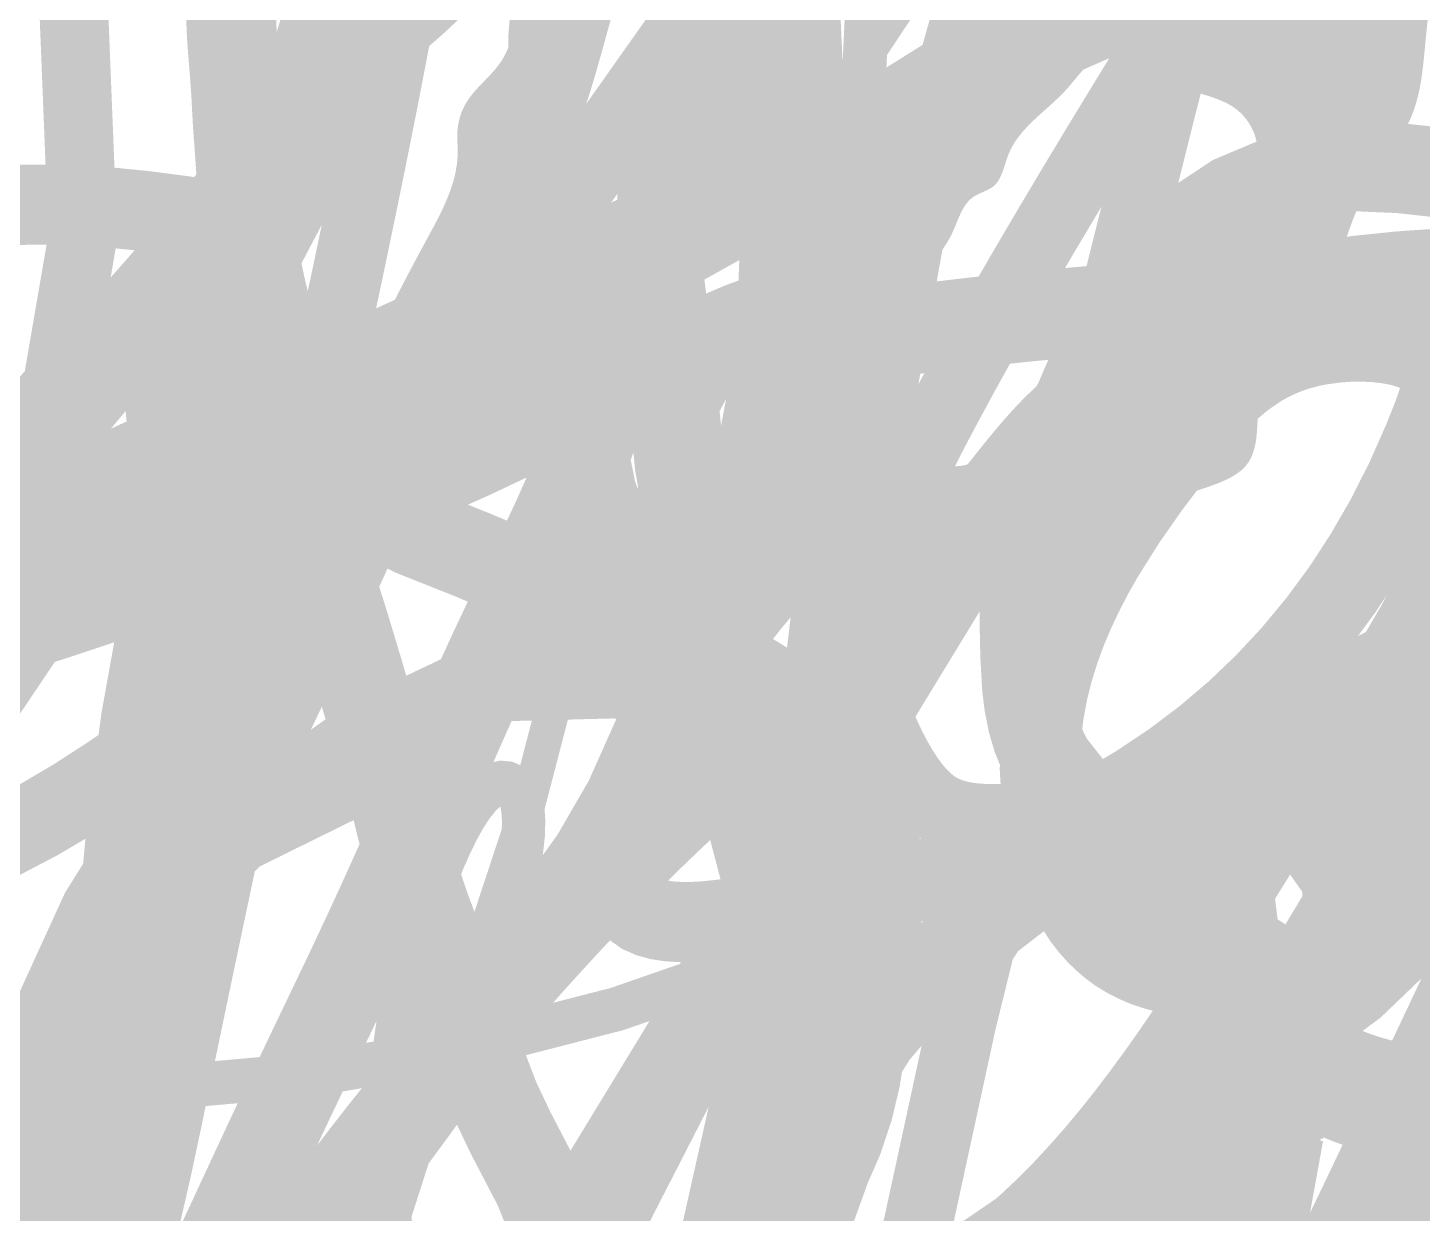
# Model space of a CAD drawing. Header units: millimetres. Extents: x -70 to 1, y -8 to 553.
# Drawn here: x -15.531 to -12.74, y 67.116 to 69.487 of the extents above; entities that cross this region are included whole.
import ezdxf

# ---------------------------------------------------------------- set-up
doc = ezdxf.new("R2010")
doc.units = ezdxf.units.MM
doc.header["$MEASUREMENT"] = 0
for name, color, linetype in [('Chu ky Ks Bui Minh Tan', 8, 'Continuous'), ('Chu ky Ks Duong Van Quan', 8, 'Continuous'), ('Chu ky Ks Le The Anh', 8, 'Continuous'), ('Chu ky Ks Le Truong Phong', 8, 'Continuous'), ('Chu ky Ks Nguyen Kha Tiep', 8, 'Continuous'), ('Chu ky Ks Nguyen Thi May', 8, 'Continuous'), ('Chu ky Ks Nguyen Van Tai', 8, 'Continuous'), ('Chu ky Ks Ta Thi Hang', 8, 'Continuous'), ('Chu ky Ks Tran Van Hieu', 8, 'Continuous'), ('Chu ky Ks Tran Viet Hung', 8, 'Continuous'), ('Chu ky Ks Truong Quoc Dat', 8, 'Continuous')]:
    doc.layers.add(name, color=color, linetype=linetype)

# ---------------------------------------------------------------- blocks, each defined once
blk = doc.blocks.new('chu ky le the anh')
at = {"layer": 'Chu ky Ks Le The Anh', "color": 3, "const_width": 50}
for points in [[(-2048.2, -1379.8), (-2024.4, -1350.9), (-2001.1, -1321.3), (-1978.5, -1291.2), (-1956.8, -1260.5), (-1936, -1229.5), (-1916.4, -1198.2), (-1898.1, -1166.6), (-1881.3, -1134.9), (-1866.2, -1103.3), (-1852.7, -1071.9), (-1840.9, -1041.3), (-1830.8, -1011.7), (-1822.3, -983.6), (-1815.4, -957.3), (-1810.2, -933.3), (-1806.6, -911.8), (-1804.6, -893.3), (-1804.1, -877.5), (-1804.9, -864.4), (-1806.9, -853.8), (-1809.9, -845.5), (-1813.8, -839.4), (-1818.5, -835.3), (-1823.7, -833.1), (-1829.5, -832.6), (-1835.6, -834), (-1842.2, -837.3), (-1849.1, -842.7), (-1856.4, -850.2), (-1864.1, -860), (-1872.1, -872.3), (-1880.3, -887.1), (-1888.8, -904.4), (-1897.5, -924.1), (-1906.1, -946), (-1914.5, -969.7), (-1922.6, -994.9), (-1930.2, -1021.5), (-1937.1, -1049.2), (-1943.3, -1077.6), (-1948.5, -1106.6), (-1952.8, -1135.8), (-1956.2, -1165.1), (-1958.7, -1194.2), (-1960.4, -1222.7), (-1961.3, -1250.6), (-1961.4, -1277.5), (-1960.7, -1303.1), (-1959.3, -1327.3), (-1957.1, -1350.1), (-1953.8, -1371.4)], [(-1277.7, -1361.3), (-1257, -1344.6), (-1236.7, -1326.9), (-1216.9, -1308.3), (-1197.5, -1288.7), (-1178.5, -1268.3), (-1159.9, -1247.2), (-1141.8, -1225.4), (-1124, -1203.1), (-1106.7, -1180.3), (-1089.7, -1157.1), (-1073.1, -1133.6), (-1056.9, -1109.9), (-1041, -1085.9), (-1025.4, -1061.8), (-1010, -1037.7), (-994.9, -1013.5), (-979.9, -989.3), (-965, -965.2), (-950.2, -941.4), (-935.6, -918), (-921.3, -895.5), (-907.4, -874.3), (-894, -854.8), (-881.3, -837.3), (-869.2, -822.2), (-858, -809.9), (-847.8, -800.8), (-838.8, -795.1), (-831.1, -793), (-825, -794.9), (-820.7, -800.9), (-818.5, -811.4), (-818.6, -826.5), (-821.1, -846.5), (-826.3, -871.5), (-833.6, -900.7), (-842.6, -933.1), (-852.7, -967.8), (-863.4, -1003.9), (-874.3, -1040.4), (-884.8, -1076.3), (-894.3, -1110.8), (-902.5, -1143), (-909.3, -1173.1), (-914.9, -1201), (-919.1, -1227.2), (-922.2, -1251.8), (-924.2, -1275), (-925.2, -1297), (-925.1, -1318), (-924.2, -1338.3), (-922.4, -1357.8)]]:
    blk.add_lwpolyline(points, dxfattribs=at)
blk = doc.blocks.new('QUAN')
at = {"layer": 'Chu ky Ks Duong Van Quan', "color": 3, "const_width": 0.0756}
for points in [[(426.4618, 56.2658), (426.0769, 55.6845), (426.0351, 55.4532), (425.809, 55.0424), (425.5529, 54.5774), (425.4633, 54.2333), (425.3541, 53.9031), (425.2784, 53.6745), (425.2005, 53.4316), (425.1113, 53.1534), (425.0278, 52.8931), (425.0187, 52.5952), (424.9959, 52.3622), (425.0414, 51.6862)], [(426.3743, 51.8877), (426.5367, 52.0932), (426.7189, 52.3236), (426.9182, 52.6065), (427.081, 52.8376), (427.4623, 53.5447)]]:
    blk.add_lwpolyline(points, dxfattribs=at)
blk = doc.blocks.new('TRUONG QUOC DAT')
at = {"layer": 'Chu ky Ks Truong Quoc Dat'}
h = blk.add_hatch(color=3, dxfattribs=at)
h.paths.add_polyline_path([(4.0212, 4.6791), (4.0419, 5.0228), (4.0349, 5.2667), (3.9038, 5.5339), (3.7064, 5.7258), (3.5373, 5.7793), (3.2681, 5.8), (3.0738, 5.7582), (2.6647, 5.5203), (2.2897, 5.1679), (2.0271, 4.7724), (1.9475, 4.4149), (1.9873, 3.967), (2.2704, 3.5859), (2.5268, 3.3752), (2.9082, 3.2925), (3.3332, 3.289), (3.5093, 3.3408), (3.435, 3.1433), (3.3419, 2.8554), (3.2882, 2.4233), (3.2347, 2.1509), (3.2314, 1.7325), (3.2107, 1.4428), (3.2733, 1.09), (3.3975, 0.8935), (3.527, 0.8073), (3.7772, 0.809), (3.9826, 0.9021), (4.234, 1.073), (4.4187, 1.2523), (4.6189, 1.1799), (4.8346, 1.1989), (5.0237, 1.2613), (5.2394, 1.3838), (5.4293, 1.5424), (5.6738, 1.7789), (5.7394, 1.7375), (5.8481, 1.6858), (6.0345, 1.66), (6.233, 1.6737), (6.4689, 1.7698), (6.7313, 1.962), (6.823, 1.9088), (7.0135, 1.8512), (7.2307, 1.8379), (7.5764, 1.9221), (7.805, 2.0542), (7.9652, 2.1791), (8.0749, 2.052), (8.2066, 1.9994), (8.3865, 1.9752), (8.539, 2.0413), (8.7409, 2.1619), (8.9252, 2.3307), (9.0313, 2.4343), (9.1388, 2.5483), (9.1718, 2.6491), (9.2222, 2.5965), (9.2639, 2.568), (9.3692, 2.5417), (9.4526, 2.5417), (9.5316, 2.5921), (9.7389, 2.759), (9.7762, 2.6976), (9.7872, 2.5639), (9.8684, 2.3907), (10.0352, 2.3183), (10.2261, 2.3732), (10.4082, 2.5351), (10.5493, 2.6761), (10.6935, 2.8546), (10.7816, 3.0563), (10.8631, 3.2599), (10.8631, 3.4197), (10.8663, 3.5575), (10.8384, 3.6964), (11.6315, 3.8468), (12.3821, 4.0005), (13.1108, 4.1655), (12.8894, 4.1539), (12.6803, 4.1317), (12.3538, 4.0681), (12.143, 4.0321), (11.8047, 3.9823), (11.5013, 3.9343), (11.1511, 3.864), (10.9677, 3.8383), (10.8219, 3.8009), (10.7716, 3.8482), (10.6694, 3.9289), (10.5474, 3.9838), (10.4116, 4.0371), (10.4314, 4.1331), (10.4741, 4.4033), (10.474, 4.6249), (10.4603, 4.8307), (10.3671, 5.043), (10.3228, 5.1284), (10.1619, 5.2412), (10.0475, 5.264), (9.9026, 5.2473), (9.8187, 5.1802), (9.712, 5.0446), (9.6447, 4.7846), (9.6463, 4.6566), (9.6569, 4.3086), (9.7166, 3.9682), (9.6586, 3.9575), (9.497, 3.9377), (9.2213, 3.8766), (9.0612, 3.8294), (8.8395, 3.7102), (8.78, 3.6949), (8.7983, 3.634), (8.9433, 3.5237), (9.0669, 3.5008), (9.0059, 3.3987), (8.925, 3.2539), (8.9357, 3.1183), (9.0181, 2.8585), (9.0745, 2.7397), (9.009, 2.6421), (8.8531, 2.4421), (8.7158, 2.2988), (8.4988, 2.163), (8.3509, 2.1157), (8.2029, 2.1188), (8.0885, 2.1736), (8.0366, 2.2605), (8.09, 2.3138), (8.1831, 2.4418), (8.2857, 2.5887), (8.336, 2.6877), (8.3878, 2.8157), (8.4474, 2.9655), (8.4642, 3.1838), (8.4793, 3.3034), (8.4138, 3.4512), (8.3543, 3.5015), (8.2383, 3.5182), (8.0544, 3.4642), (7.9156, 3.3377), (7.792, 3.1671), (7.7385, 2.9408), (7.7385, 2.6909), (7.7764, 2.3991), (7.8832, 2.2467), (7.7444, 2.1538), (7.5522, 2.0623), (7.3351, 1.9631), (7.1689, 1.9403), (7.0224, 1.9662), (6.8806, 2.0119), (6.8028, 2.0911), (6.8958, 2.1811), (7.0224, 2.335), (7.1265, 2.5244), (7.2088, 2.7286), (7.2638, 2.8936), (7.3217, 3.0495), (7.3339, 3.1745), (7.285, 3.2769), (7.2194, 3.3363), (7.1136, 3.3805), (6.9671, 3.3211), (6.8894, 3.2297), (6.7734, 3.1215), (6.6865, 3.0178), (6.5748, 2.8552), (6.5138, 2.7074), (6.4802, 2.6038), (6.4985, 2.3396), (6.5671, 2.1476), (6.6419, 2.0501), (6.5178, 1.9478), (6.3531, 1.8563), (6.1731, 1.7847), (5.9611, 1.7817), (5.8162, 1.8457), (5.746, 1.8853), (5.7811, 1.9356), (5.868, 2.027), (5.9702, 2.1657), (6.0297, 2.2998), (6.1535, 2.567), (6.2512, 2.8615), (6.2955, 2.9834), (6.2779, 3.1226), (6.1833, 3.2186), (6.0659, 3.2414), (5.9499, 3.1713), (5.7608, 3.0449), (5.6129, 2.9321), (5.4568, 2.6921), (5.3821, 2.5504), (5.3285, 2.3089), (5.3972, 2.1245), (5.4734, 1.9737), (5.5815, 1.8497), (5.461, 1.7324), (5.2841, 1.583), (5.0258, 1.3648), (4.7817, 1.284), (4.5957, 1.278), (4.4782, 1.3237), (4.4904, 1.3831), (4.6307, 1.5538), (4.7497, 1.697), (4.9254, 1.9259), (5.0493, 2.1762), (5.1836, 2.4266), (5.3104, 2.6738), (5.4127, 2.9225), (5.4692, 3.1043), (5.5272, 3.2482), (5.4952, 3.364), (5.38, 3.4618), (5.2214, 3.5151), (4.9773, 3.5062), (4.6729, 3.3619), (4.3524, 3.1344), (4.1666, 2.966), (3.9978, 2.6661), (3.9221, 2.4702), (3.9201, 1.9897), (4.0457, 1.5955), (4.2933, 1.3206), (4.2503, 1.2433), (3.9975, 1.0869), (3.7808, 0.9237), (3.5813, 0.9116), (3.4407, 1.047), (3.3989, 1.2107), (3.3501, 1.7297), (3.3989, 2.3426), (3.5244, 2.9256), (3.6748, 3.3519), (3.8177, 3.425), (4.3999, 3.62), (4.8078, 3.829), (5.4572, 4.192), (6.0335, 4.552), (6.5633, 4.9525), (7.1079, 5.4552), (7.3973, 5.8035), (7.6622, 6.2597), (7.6622, 6.3502), (7.589, 6.3781), (7.3031, 5.9532), (6.8813, 5.5074), (6.3817, 5.0533), (5.7856, 4.5797), (4.9717, 4.0703), (4.4732, 3.8021), (3.66, 3.4824), (3.7327, 3.7382), (3.8483, 3.9727), (3.9071, 4.2181), (3.9485, 4.425)])
h.paths.add_polyline_path([(3.7779, 4.3483), (3.6644, 3.9167), (3.5996, 3.6901), (3.5153, 3.4668), (3.3295, 3.4479), (3.1449, 3.4479), (2.9263, 3.4622), (2.6492, 3.5353), (2.4742, 3.655), (2.3284, 3.7813), (2.2183, 3.9204), (2.1179, 4.0855), (2.0984, 4.2182), (2.1568, 4.4979), (2.1665, 4.6889), (2.2961, 4.8831), (2.3965, 5.0838), (2.5034, 5.2068), (2.7994, 5.4696), (2.9906, 5.5797), (3.1526, 5.6509), (3.3502, 5.6412), (3.4798, 5.6412), (3.6936, 5.5473), (3.8167, 5.379), (3.8977, 5.201), (3.8654, 4.9148), (3.8492, 4.6429)], flags=16)
h.paths.add_polyline_path([(4.9486, 3.3305), (5.1346, 3.3353), (5.2795, 3.3305), (5.3785, 3.246), (5.3664, 3.1544), (5.3205, 3.0506), (5.2191, 2.8383), (5.132, 2.6399), (5.0402, 2.471), (4.9193, 2.2146), (4.8517, 2.0916), (4.7382, 1.8986), (4.632, 1.7418), (4.5258, 1.5729), (4.3882, 1.3934), (4.2457, 1.5478), (4.1878, 1.7287), (4.0791, 1.9242), (4.0646, 2.2873), (4.1081, 2.4996), (4.2291, 2.7829), (4.3643, 2.93), (4.5188, 3.0772), (4.7193, 3.1761)], flags=16)
h.paths.add_polyline_path([(5.745, 2.8478), (5.837, 2.9251), (5.9318, 2.9984), (6.0558, 3.0437), (6.1345, 3.065), (6.1492, 3.0117), (6.1158, 2.9344), (6.0892, 2.8131), (6.0505, 2.6772), (5.9623, 2.4795), (5.8648, 2.2819), (5.7927, 2.13), (5.6728, 1.9564), (5.5674, 2.095), (5.5154, 2.2576), (5.5035, 2.4368), (5.5475, 2.5714), (5.653, 2.7398)], flags=16)
h.paths.add_polyline_path([(6.6999, 2.8141), (6.8036, 2.9629), (6.9186, 3.0873), (7.0148, 3.1494), (7.1204, 3.1758), (7.2128, 3.1758), (7.1921, 3.1005), (7.177, 3.0157), (7.1242, 2.897), (7.0884, 2.7707), (7.0337, 2.6539), (6.9771, 2.5239), (6.8996, 2.38), (6.8374, 2.2953), (6.7336, 2.15), (6.6525, 2.28), (6.6148, 2.4232), (6.6374, 2.6079)], flags=16)
h.paths.add_polyline_path([(7.8917, 3.0066), (7.97, 3.1275), (8.0459, 3.2271), (8.1337, 3.3172), (8.2405, 3.3906), (8.3164, 3.3954), (8.3378, 3.3172), (8.3307, 3.1773), (8.3259, 3.0825), (8.3022, 2.8833), (8.2524, 2.7766), (8.2096, 2.6652), (8.1646, 2.5728), (8.1147, 2.4732), (7.9746, 2.3442), (7.9153, 2.4651), (7.9034, 2.6264), (7.8892, 2.7899)], flags=16)
h.paths.add_polyline_path([(8.976, 3.6409), (9.0141, 3.6807), (9.1471, 3.7427), (9.3244, 3.7811), (9.4101, 3.8106), (9.5519, 3.8401), (9.6494, 3.8519), (9.6928, 3.8413), (9.6812, 3.7644), (9.6998, 3.6922), (9.6858, 3.648), (9.5203, 3.6247), (9.392, 3.613), (9.2055, 3.6014), (9.0483, 3.6014)], flags=16)
h.paths.add_polyline_path([(9.0902, 3.3057), (9.1111, 3.3743), (9.1469, 3.4191), (9.1873, 3.422), (9.2197, 3.4043), (9.2227, 3.3219), (9.23, 3.2366), (9.1961, 3.1211), (9.1843, 3.0667), (9.1592, 2.9813), (9.132, 2.9299), (9.0902, 3.0581), (9.0723, 3.1834)], flags=16)
h.paths.add_polyline_path([(9.338, 3.4852), (9.4264, 3.5127), (9.5597, 3.5127), (9.6642, 3.5179), (9.6681, 3.4135), (9.6707, 3.2725), (9.6824, 3.0476), (9.6903, 2.9001), (9.6406, 2.8584), (9.5832, 2.8062), (9.4575, 2.712), (9.3621, 2.6794), (9.2981, 2.6964), (9.2328, 2.7225), (9.1975, 2.7864), (9.2106, 2.8334), (9.238, 2.8947), (9.2615, 2.9548), (9.2864, 3.0526), (9.2994, 3.1218), (9.3268, 3.1953), (9.3399, 3.3049), (9.351, 3.3923)], flags=16)
h.paths.add_polyline_path([(9.7836, 4.726), (9.8022, 4.8746), (9.8357, 4.9786), (9.8766, 5.0491), (10.003, 5.1048), (10.1256, 5.1271), (10.1926, 5.09), (10.2929, 4.9749), (10.3301, 4.8634), (10.3561, 4.7297), (10.3636, 4.4995), (10.3413, 4.3212), (10.3152, 4.1021), (10.226, 4.0835), (10.081, 4.0724), (9.9138, 4.0687), (9.8283, 4.0612), (9.8022, 4.1429), (9.7911, 4.2729), (9.7874, 4.5143)], flags=16)
h.paths.add_polyline_path([(9.8003, 3.8214), (9.8189, 3.9073), (9.877, 3.9213), (10.0303, 3.9398), (10.2, 3.9514), (10.286, 3.9514), (10.3022, 3.9166), (10.286, 3.8493), (10.265, 3.7471), (10.1814, 3.7007), (10.0768, 3.7007), (9.9444, 3.6775), (9.8073, 3.6682), (9.8073, 3.7123)], flags=16)
h.paths.add_polyline_path([(9.789, 3.5425), (9.9716, 3.5706), (10.1798, 3.594), (10.133, 3.4537), (10.0347, 3.2924), (9.9318, 3.1568), (9.7914, 2.9978), (9.7914, 3.1334), (9.7961, 3.4093)], flags=16)
h.paths.add_polyline_path([(9.846, 2.8229), (9.8645, 2.866), (9.9692, 2.9747), (10.0698, 3.0773), (10.1438, 3.1881), (10.2013, 3.2866), (10.2796, 3.4841), (10.3104, 3.5702), (10.3514, 3.601), (10.4644, 3.6215), (10.7088, 3.6708), (10.7334, 3.5435), (10.7334, 3.4327), (10.6985, 3.3342), (10.6656, 3.1988), (10.6225, 3.0736), (10.4961, 2.8454), (10.3019, 2.6156), (10.1643, 2.5254), (10.0411, 2.4577), (9.9322, 2.5397), (9.8706, 2.7141)], flags=16)
h.paths.add_polyline_path([(10.3281, 3.7515), (10.36, 3.8354), (10.4121, 3.925), (10.4758, 3.9005), (10.551, 3.8744), (10.6147, 3.8441), (10.6625, 3.8079), (10.6234, 3.7746), (10.5337, 3.7587), (10.4135, 3.7414), (10.3441, 3.7269)], flags=16)

msp = doc.modelspace()

# ---------------------------------------------------------------- hatches: boundary and pattern name
at = {"layer": 'Chu ky Ks Le Truong Phong', "ltscale": 0.3}
h = msp.add_hatch(color=3, dxfattribs=at)
edge = h.paths.add_edge_path(flags=16)
edge.add_spline(control_points=[(-9.3852, 70.3135), (-9.3552, 70.3448), (-9.3072, 70.3948), (-9.2604, 70.4736), (-9.208, 70.5002), (-9.1498, 70.5134), (-9.1546, 70.5662), (-9.1373, 70.624), (-9.1903, 70.6211), (-9.2386, 70.649), (-9.268, 70.5755), (-9.323, 70.5466), (-9.3624, 70.4891), (-9.4214, 70.4462), (-9.4759, 70.3947), (-9.5245, 70.3378), (-9.5685, 70.2714), (-9.6612, 70.1618), (-9.7847, 70.0578), (-9.901, 69.9171), (-9.9289, 69.8017), (-9.9907, 69.6785), (-9.8673, 69.6211), (-9.7479, 69.6702), (-9.591, 69.7815), (-9.4783, 69.981), (-9.2304, 70.028), (-9.1862, 70.2294), (-9.0672, 70.3528), (-8.913, 70.4399), (-8.928, 70.5457), (-8.9296, 70.6513), (-9.0104, 70.5964), (-9.0535, 70.5403), (-9.1075, 70.465), (-9.1707, 70.4019), (-9.2418, 70.3505), (-9.2847, 70.2392), (-9.3481, 70.2823), (-9.3894, 70.2928), (-9.3864, 70.3076), (-9.3852, 70.3135)], knot_values=[0, 0, 0, 0, 14.071706, 22.495538, 28.418964, 33.266893, 39.005823, 44.015974, 47.714713, 52.830942, 59.377463, 67.187954, 73.299444, 81.26152, 90.624758, 97.45399, 105.354933, 116.317287, 143.563732, 157.995432, 173.118662, 184.246737, 193.877858, 207.422105, 224.877125, 255.497182, 277.315926, 295.957229, 314.8157, 334.549445, 342.563797, 351.195601, 356.935556, 366.019165, 376.539137, 386.065327, 394.460142, 406.288221, 413.391934, 415.973024, 417.699965, 417.699965, 417.699965, 417.699965], degree=3, periodic=0)
edge = h.paths.add_edge_path()
edge.add_spline(control_points=[(-8.2179, 69.6816), (-8.2352, 69.666), (-8.2774, 69.6277), (-8.3374, 69.5564), (-8.4207, 69.5102), (-8.4717, 69.4314), (-8.5109, 69.3676), (-8.5471, 69.3001), (-8.6347, 69.2949), (-8.679, 69.1658), (-8.766, 69.0625), (-8.8509, 68.9768), (-8.917, 68.9194), (-8.9294, 68.8511), (-8.9811, 68.8181), (-9.0527, 68.7599), (-9.0894, 68.6604), (-9.1725, 68.6091), (-9.1985, 68.5615), (-9.1939, 68.4747), (-9.3002, 68.3968), (-9.3934, 68.2781), (-9.3631, 68.1592), (-9.4436, 68.0507), (-9.5675, 67.9746), (-9.6506, 67.6961), (-9.8656, 67.336), (-10.1549, 66.8516), (-10.4487, 66.3624), (-10.6622, 66.0453), (-10.8851, 65.8856), (-11.0182, 65.9946), (-10.9489, 66.203), (-10.8643, 66.4721), (-10.5904, 66.869), (-10.2757, 67.3464), (-9.8828, 67.817), (-9.5554, 68.2355), (-9.5056, 68.6154), (-9.3445, 68.809), (-9.354, 68.9338), (-9.3013, 69.0016), (-9.43, 69.1124), (-9.7138, 68.6162), (-10.3319, 68.5105), (-11.0475, 67.9112), (-11.8078, 67.6263), (-12.2746, 67.2065), (-12.5928, 67.2377), (-12.7911, 67.213), (-12.9976, 67.2808), (-13.1789, 67.4222), (-13.3264, 67.5921), (-13.3586, 67.782), (-13.3851, 67.956), (-13.2604, 68.1002), (-13.0887, 68.127), (-12.9567, 68.0725), (-12.8477, 68.0265), (-12.8449, 67.9264), (-12.8817, 67.8691), (-12.9533, 67.8311), (-13.0273, 67.8643), (-13.0945, 67.8475), (-13.168, 67.8568), (-13.1565, 67.7378), (-13.1157, 67.6159), (-12.9675, 67.5294), (-12.8119, 67.4546), (-12.6174, 67.432), (-12.3311, 67.5106), (-11.7351, 67.7926), (-10.9292, 68.2432), (-10.056, 68.8205), (-9.3378, 69.0492), (-9.1165, 69.4303), (-9.1208, 69.6114), (-9.0407, 69.7189), (-9.0193, 69.8506), (-8.9807, 69.9313), (-8.9558, 70.0783), (-9.0575, 70.043), (-9.1188, 69.8871), (-9.3554, 69.7292), (-9.5537, 69.5618), (-9.7193, 69.41), (-9.9047, 69.3747), (-10.0969, 69.4622), (-10.2045, 69.6803), (-10.0861, 70.0368), (-9.7903, 70.4061), (-9.4135, 70.7489), (-9.1087, 70.9992), (-8.8715, 70.9533), (-8.8516, 70.8257), (-8.7418, 70.9079), (-8.845, 70.9689), (-8.8037, 71.0738), (-8.6803, 71.0184), (-8.5223, 71.057), (-8.4919, 70.8341), (-8.6385, 70.6416), (-8.6342, 70.2857), (-8.7583, 69.9371), (-8.8677, 69.7276), (-8.8737, 69.507), (-8.7341, 69.6485), (-8.6666, 69.756), (-8.5675, 69.6826), (-8.6474, 69.5491), (-8.8144, 69.5577), (-8.8955, 69.4186), (-9.0386, 69.2737), (-9.0929, 69.0397), (-9.1897, 68.889), (-9.2181, 68.6957), (-9.0526, 68.8898), (-8.9515, 69.0144), (-8.7728, 69.2093), (-8.6214, 69.3865), (-8.453, 69.5326), (-8.3969, 69.7133), (-8.2362, 69.7471), (-8.2226, 69.6982), (-8.2179, 69.6816)], knot_values=[0, 0, 0, 0, 7.501063, 18.407082, 29.850692, 37.432228, 48.015287, 55.090508, 59.771018, 73.778621, 92.24082, 104.964375, 112.701639, 119.745718, 125.670912, 131.596633, 149.58851, 157.326909, 162.354599, 166.221218, 184.423928, 199.849717, 212.389677, 219.608619, 241.619704, 257.269748, 310.347739, 377.57406, 439.6124, 492.909695, 504.86892, 519.16002, 534.135259, 569.730369, 613.086045, 687.064121, 754.842145, 812.229181, 853.492887, 876.010754, 886.99188, 894.471326, 896.651724, 936.87104, 1010.179126, 1116.42686, 1219.048772, 1278.525473, 1302.188104, 1319.166789, 1342.76005, 1369.594785, 1393.438558, 1412.500283, 1431.505227, 1446.836629, 1468.824077, 1481.832834, 1494.383087, 1502.10513, 1510.656788, 1515.256014, 1527.12907, 1533.321301, 1538.490281, 1546.77277, 1561.564056, 1583.258029, 1597.301645, 1618.032992, 1644.36045, 1692.026473, 1830.877012, 1940.615843, 2034.095941, 2057.763076, 2077.105919, 2089.743165, 2099.835405, 2118.040886, 2126.787884, 2131.028136, 2145.635979, 2179.830758, 2218.529357, 2230.972958, 2251.446897, 2275.364428, 2293.745977, 2324.672857, 2388.536588, 2445.626171, 2492.822606, 2505.71819, 2514.2704, 2521.262146, 2532.999332, 2539.012314, 2549.82456, 2568.08592, 2581.792674, 2607.648044, 2645.14168, 2692.074196, 2722.290965, 2730.013008, 2747.286426, 2759.729227, 2765.590712, 2778.948077, 2794.721736, 2815.439598, 2824.916058, 2861.167781, 2884.92193, 2892.643595, 2906.8604, 2932.390604, 2963.333226, 2985.527677, 3009.173892, 3033.653449, 3043.438498, 3048.49859, 3048.49859, 3048.49859, 3048.49859], degree=3, periodic=0)
edge = h.paths.add_edge_path(flags=16)
edge.add_spline(control_points=[(-13.6499, 68.6137), (-13.6136, 68.6596), (-13.5331, 68.7615), (-13.3952, 68.8656), (-13.2736, 68.9534), (-13.2292, 69.0687), (-13.1309, 69.1068), (-13.0919, 69.1785), (-13.0574, 69.2417), (-13.0912, 69.3211), (-13.1695, 69.3543), (-13.2447, 69.3705), (-13.301, 69.4069), (-13.3482, 69.4359), (-13.4078, 69.4236), (-13.446, 69.3654), (-13.5102, 69.3104), (-13.5718, 69.2513), (-13.5829, 69.1673), (-13.6597, 69.1499), (-13.6745, 69.0686), (-13.7265, 69.0148), (-13.7263, 68.9492), (-13.7829, 68.9061), (-13.7753, 68.8207), (-13.7385, 68.7596), (-13.706, 68.7056), (-13.7152, 68.658), (-13.7038, 68.6155), (-13.6718, 68.6084), (-13.657, 68.612), (-13.6499, 68.6137)], knot_values=[0, 0, 0, 0, 18.771147, 41.715362, 55.843908, 66.034565, 79.603323, 86.646628, 92.03551, 102.224225, 109.430755, 118.97515, 126.798225, 131.060464, 136.358432, 144.377309, 152.557701, 163.855251, 171.360818, 176.232701, 186.188342, 194.5123, 199.626648, 205.794483, 215.316854, 223.427964, 229.620141, 234.380161, 239.053506, 241.640354, 243.996754, 243.996754, 243.996754, 243.996754], degree=3, periodic=0)
edge = h.paths.add_edge_path()
edge.add_spline(control_points=[(-17.5252, 66.5376), (-17.4103, 66.6279), (-17.1335, 66.8454), (-16.7384, 67.195), (-16.4042, 67.5848), (-16.0491, 67.9016), (-15.7312, 68.2584), (-15.3893, 68.6508), (-15.0625, 69.0544), (-14.8365, 69.3696), (-14.6136, 69.5431), (-14.5999, 69.6587), (-14.4873, 69.7261), (-14.5112, 69.6141), (-14.5492, 69.542), (-14.5645, 69.4166), (-14.6504, 69.3582), (-14.6743, 69.2876), (-14.6627, 69.1887), (-14.8211, 68.9109), (-15.0395, 68.4241), (-15.3531, 67.6804), (-15.6955, 66.8327), (-16.1928, 65.9341), (-16.5935, 65.0017), (-17.094, 64.2476), (-17.2268, 63.6399), (-17.659, 63.3615), (-17.4073, 63.0819), (-17.2148, 63.2927), (-17.0729, 63.5438), (-16.7843, 64.0008), (-16.4818, 64.6953), (-15.9851, 65.4245), (-15.5389, 66.1872), (-15.0421, 66.8452), (-14.5769, 67.4415), (-14.1928, 67.8486), (-13.9139, 68.0799), (-13.8071, 68.2294), (-13.6726, 68.2486), (-13.6927, 68.3685), (-13.4936, 68.2833), (-13.3556, 68.3888), (-13.2802, 68.563), (-13.0684, 68.5735), (-13.07, 68.7189), (-13.0644, 68.8309), (-12.9154, 68.9264), (-12.8919, 69.1379), (-12.7493, 69.2905), (-12.7331, 69.4592), (-12.7195, 69.6146), (-12.6008, 69.7047), (-12.4773, 69.7814), (-12.3447, 69.7495), (-12.1887, 69.6952), (-12.225, 69.5366), (-12.2438, 69.4011), (-12.3329, 69.283), (-12.3822, 69.1609), (-12.3939, 69.0565), (-12.4627, 68.9702), (-12.375, 68.8551), (-12.2344, 68.7931), (-12.1439, 68.8992), (-12.1368, 69.025), (-12.1055, 69.1619), (-12.0075, 69.3336), (-11.8888, 69.5134), (-11.7489, 69.7495), (-11.5617, 69.9672), (-11.3472, 70.1723), (-11.1392, 70.3524), (-10.9301, 70.3298), (-10.7893, 70.3866), (-10.6602, 70.3909), (-10.5296, 70.3551), (-10.4572, 70.2331), (-10.4798, 70.0712), (-10.5851, 69.9253), (-10.5398, 69.7069), (-10.7293, 69.5831), (-10.8259, 69.4139), (-10.9013, 69.259), (-10.9778, 69.1345), (-11.0128, 68.9582), (-10.869, 68.9335), (-10.7626, 68.9716), (-10.64, 69.0069), (-10.5024, 69.095), (-10.5508, 69.2268), (-10.4794, 69.2947), (-10.486, 69.4148), (-10.611, 69.3828), (-10.461, 69.5011), (-10.4566, 69.6204), (-10.3611, 69.7623), (-10.3071, 69.9188), (-10.2225, 70.0939), (-10.2241, 70.315), (-10.3262, 70.5195), (-10.5195, 70.6564), (-10.794, 70.6363), (-11.092, 70.557), (-11.3635, 70.4181), (-11.582, 70.2551), (-11.7956, 70.0809), (-11.8779, 69.8948), (-12.0832, 69.6367), (-12.0948, 69.9443), (-12.3008, 70.0245), (-12.5178, 70.0511), (-12.7397, 69.9632), (-12.7961, 69.761), (-12.9422, 69.6859), (-12.9528, 69.5229), (-13.1278, 69.5519), (-13.253, 69.6551), (-13.4574, 69.696), (-13.6261, 69.6132), (-13.6788, 69.4238), (-13.8234, 69.2686), (-13.9699, 69.0825), (-14.0148, 68.8685), (-13.9282, 68.7266), (-13.9355, 68.5838), (-13.8379, 68.5327), (-13.7412, 68.3306), (-14.2044, 68.1551), (-14.4432, 67.8485), (-14.749, 67.5098), (-15.0293, 67.1597), (-15.3126, 66.7254), (-15.6398, 66.3688), (-15.8093, 65.9843), (-16.0282, 65.835), (-16.0262, 65.6105), (-16.1187, 65.6268), (-16.1249, 65.7297), (-16.0057, 65.8223), (-15.9341, 66.0006), (-15.8012, 66.2771), (-15.6481, 66.617), (-15.4387, 67.0955), (-15.1974, 67.5539), (-14.9475, 68.1407), (-14.7123, 68.5778), (-14.6219, 68.99), (-14.3725, 69.2828), (-14.3663, 69.7165), (-14.0535, 69.9798), (-14.1003, 70.1874), (-13.9266, 70.4495), (-13.781, 70.7147), (-13.5035, 70.8743), (-13.4762, 71.0065), (-13.3626, 71.0714), (-13.3767, 71.2136), (-13.4844, 71.262), (-13.5817, 71.2519), (-13.7064, 71.1953), (-13.8611, 71.1093), (-13.999, 70.9647), (-14.024, 70.8017), (-14.1259, 70.7243), (-14.191, 70.6071), (-14.1304, 70.4415), (-14.3278, 70.3081), (-14.5054, 69.9736), (-14.8994, 69.6145), (-15.2401, 69.107), (-15.6482, 68.6912), (-15.9787, 68.2874), (-16.2847, 67.9795), (-16.5084, 67.7685), (-16.7012, 67.5968), (-16.9136, 67.421), (-17.0459, 67.2683), (-17.1333, 67.0917), (-17.2299, 67.1482), (-17.1678, 67.2024), (-17.1867, 67.2783), (-17.2888, 67.2376), (-17.3461, 67.1195), (-17.4178, 66.9702), (-17.5687, 66.9083), (-17.6632, 66.8496), (-17.7543, 66.7218), (-17.6234, 66.6451), (-17.5669, 66.5771), (-17.5335, 66.5454), (-17.5252, 66.5376)], knot_values=[0, 0, 0, 0, 47.186761, 113.647951, 169.858213, 212.57482, 267.016177, 323.855578, 380.881203, 433.589325, 451.605413, 465.771931, 472.610676, 479.52908, 490.341602, 504.141539, 516.019283, 521.769626, 527.223738, 547.616393, 619.714011, 703.66423, 806.403742, 915.16269, 1034.114032, 1135.02682, 1200.850778, 1238.051784, 1261.188583, 1281.352745, 1312.564876, 1361.25899, 1451.853663, 1558.048661, 1644.629092, 1737.037386, 1823.790054, 1888.678493, 1917.384551, 1940.17903, 1947.497729, 1952.770483, 1969.808948, 1988.255286, 2006.854915, 2027.46416, 2039.399422, 2048.001449, 2062.836468, 2090.067773, 2112.059404, 2126.683958, 2144.136024, 2159.413934, 2172.587728, 2189.075989, 2202.555601, 2218.251805, 2232.370929, 2248.193704, 2264.348992, 2274.502805, 2281.816477, 2296.748397, 2311.865093, 2325.291241, 2333.247846, 2352.760062, 2369.73068, 2396.776474, 2422.367148, 2458.284539, 2488.365886, 2520.145235, 2540.53957, 2552.771487, 2568.500451, 2581.75749, 2594.101952, 2610.504178, 2631.639412, 2649.998163, 2674.129371, 2695.359801, 2713.793154, 2728.420497, 2746.078822, 2756.242653, 2767.677861, 2783.004477, 2799.207449, 2810.979413, 2819.755887, 2830.542561, 2835.780675, 2847.430153, 2862.375489, 2881.391357, 2898.398486, 2916.619842, 2943.43397, 2966.255278, 2988.404629, 3015.259966, 3051.152039, 3088.627734, 3112.063052, 3140.326118, 3172.444144, 3190.497364, 3211.632599, 3232.872874, 3257.833192, 3282.718997, 3300.896071, 3320.84049, 3331.407743, 3343.194518, 3365.152607, 3387.654507, 3405.663962, 3419.416474, 3448.471561, 3472.969137, 3496.092334, 3512.63914, 3525.338737, 3537.369242, 3544.682913, 3592.49866, 3644.0085, 3683.897339, 3736.61929, 3789.632049, 3850.472998, 3893.123986, 3919.295724, 3937.43599, 3940.135386, 3945.529089, 3964.045031, 3986.287327, 4006.480937, 4063.400602, 4106.440051, 4175.07924, 4230.407739, 4312.374702, 4334.303198, 4364.821304, 4432.310775, 4464.07363, 4481.090138, 4494.25468, 4562.361462, 4577.696667, 4592.628747, 4601.883125, 4616.982183, 4626.647977, 4637.145594, 4647.722021, 4670.624068, 4694.409349, 4709.108428, 4720.685887, 4734.438399, 4749.49443, 4769.936641, 4799.905155, 4874.305576, 4937.352046, 4997.128819, 5061.732096, 5105.693659, 5137.17453, 5160.816462, 5189.568334, 5223.686288, 5233.866851, 5240.041966, 5248.315549, 5253.077067, 5259.754094, 5274.674757, 5297.72304, 5308.852028, 5325.74381, 5335.402334, 5351.161122, 5362.266883, 5365.929648, 5365.929648, 5365.929648, 5365.929648], degree=3, periodic=0)

# ---------------------------------------------------------------- linework, layer by layer
at = {"layer": 'Chu ky Ks Bui Minh Tan', "color": 3, "const_width": 0.1548}
for points in [[(-14.5007, 70.4962, 0.01339), (-14.7629, 69.9821, 0.03346), (-14.9134, 69.603, 0.01643), (-15.222, 68.5229, 0.033753), (-15.3353, 67.8926, 0.028635), (-15.3989, 66.6975, 0.092213), (-15.2745, 66.0434, 0.112582), (-15.1166, 65.8107, 0.196041), (-14.9644, 65.7528, 0.169345), (-14.7211, 65.8442, 0.058888), (-14.4603, 66.1196, 0.040877), (-14.2536, 66.4502, 0.009153), (-14.1025, 66.756, 0.028518), (-13.9223, 67.2025, -3.351808)], [(-13.9223, 67.2025, 0.200807), (-13.8892, 67.7626, 0.189379), (-13.9182, 67.7962, 0.346695), (-13.9343, 67.7932, 2.208985)], [(-13.9361, 67.7888, 0.048712), (-14.1459, 67.0737, 0.060766), (-14.2, 66.3882, 0.099827), (-14.1208, 66.0512, -1.847384)], [(-13.6233, 66.0077, 0.158945), (-13.015, 67.2701, 0.073729), (-13.0389, 67.6002, 0.742506), (-13.1377, 67.6075, 0.114261), (-13.2678, 66.685, 0.863611)], [(-12.8311, 66.1847, 0.107963), (-12.396, 67.2846, 0.073729), (-12.4198, 67.6146, 0.742506), (-12.5187, 67.622, 0.114261), (-12.6487, 66.6995, 0.863611)]]:
    msp.add_lwpolyline(points, format="xyb", dxfattribs=at)
at = {"layer": 'Chu ky Ks Nguyen Kha Tiep', "color": 3, "ltscale": 500, "const_width": 0.1605}
for points in [[(-15.1333, 69.0973), (-15.2155, 69.1103), (-15.2974, 69.1211), (-15.3786, 69.129), (-15.459, 69.1334), (-15.5344, 69.1336), (-15.6172, 69.1291)], [(-15.7059, 68.2308), (-15.5812, 68.2693), (-15.4573, 68.3092), (-15.3345, 68.3505), (-15.2132, 68.3932), (-15.0936, 68.4372), (-14.976, 68.4826), (-14.8608, 68.5292), (-14.7482, 68.5771), (-14.6387, 68.6262), (-14.5324, 68.6764), (-14.4297, 68.7279), (-14.3231, 68.7848), (-14.2831, 68.8071), (-14.2366, 68.8331), (-14.1914, 68.8575), (-14.1477, 68.8792), (-14.1059, 68.8973), (-14.0856, 68.9046), (-14.0659, 68.9106), (-14.0467, 68.9152), (-14.0281, 68.9183), (-14.01, 68.9196), (-13.9925, 68.9191), (-13.9757, 68.9167), (-13.9594, 68.9122), (-13.9439, 68.9054), (-13.929, 68.8964), (-13.9202, 68.8896), (-13.9014, 68.871), (-13.889, 68.855), (-13.8778, 68.8372), (-13.8678, 68.8181), (-13.8594, 68.7979), (-13.8526, 68.777), (-13.8477, 68.7557), (-13.8448, 68.7344), (-13.8441, 68.7223), (-13.8456, 68.6928), (-13.8492, 68.6727), (-13.8546, 68.6531), (-13.8617, 68.6338), (-13.8702, 68.615), (-13.88, 68.5965), (-13.9027, 68.5607), (-13.9504, 68.4979), (-13.9815, 68.46), (-14.0345, 68.3967), (-14.086, 68.3348), (-14.1354, 68.2725), (-14.182, 68.2082), (-14.2039, 68.1748), (-14.2249, 68.1404), (-14.2447, 68.1046), (-14.2633, 68.0673), (-14.2807, 68.0284), (-14.2967, 67.9875), (-14.3112, 67.9445), (-14.3201, 67.9141), (-14.3344, 67.8527), (-14.3379, 67.8299), (-14.3398, 67.8079), (-14.3398, 67.7871), (-14.3377, 67.768), (-14.3331, 67.7508), (-14.3247, 67.7347), (-14.3151, 67.724), (-14.3017, 67.7145), (-14.2857, 67.7075), (-14.2674, 67.7025), (-14.2473, 67.6995), (-14.2254, 67.6981), (-14.2023, 67.698), (-14.1781, 67.6992), (-14.1037, 67.7071), (-14.0773, 67.7106), (-13.9786, 67.7264), (-13.8833, 67.7455), (-13.7913, 67.7679), (-13.7026, 67.7936), (-13.6173, 67.8226), (-13.5354, 67.8549), (-13.4568, 67.8906), (-13.3815, 67.9297), (-13.3096, 67.9721), (-13.241, 68.0179), (-13.1758, 68.067), (-13.1138, 68.1196), (-13.0552, 68.1755), (-12.9999, 68.2349), (-12.9479, 68.2977), (-12.8992, 68.3638), (-12.8539, 68.4335), (-12.8118, 68.5065), (-12.773, 68.5831), (-12.7376, 68.663), (-12.7172, 68.7144), (-12.7062, 68.7461), (-12.7017, 68.766), (-12.7008, 68.7754), (-12.7009, 68.7825), (-12.7026, 68.7927), (-12.7054, 68.8006), (-12.7142, 68.8147), (-12.7271, 68.8267), (-12.7435, 68.8368), (-12.763, 68.845), (-12.7849, 68.8512), (-12.8087, 68.8558), (-12.8339, 68.8586), (-12.86, 68.8598), (-12.8864, 68.8594), (-12.9126, 68.8575), (-12.9462, 68.8529), (-12.9623, 68.8496), (-12.9852, 68.8437), (-13.0068, 68.8366), (-13.0272, 68.8283), (-13.0465, 68.819), (-13.0647, 68.8087), (-13.0985, 68.7855), (-13.1292, 68.7593), (-13.1576, 68.7306), (-13.1843, 68.7001), (-13.2167, 68.6599), (-13.2855, 68.5694), (-13.3335, 68.5007), (-13.3781, 68.4297), (-13.3988, 68.3933), (-13.418, 68.3563), (-13.4358, 68.3186), (-13.452, 68.2803), (-13.4663, 68.2412), (-13.4786, 68.2015), (-13.4888, 68.1611), (-13.4966, 68.1199), (-13.502, 68.078), (-13.5048, 68.0353), (-13.505, 68.0037), (-13.5018, 67.9478), (-13.4958, 67.9037), (-13.4867, 67.8603), (-13.4745, 67.8181), (-13.459, 67.7777), (-13.4401, 67.7399), (-13.4179, 67.7051), (-13.4054, 67.6891), (-13.3921, 67.6741), (-13.3779, 67.6602), (-13.3628, 67.6474), (-13.3491, 67.6374), (-13.3299, 67.6256), (-13.3121, 67.6167), (-13.2936, 67.6089), (-13.2744, 67.6024), (-13.2547, 67.597), (-13.2136, 67.5897), (-13.171, 67.5865), (-13.1276, 67.5873), (-13.0839, 67.5919), (-13.0406, 67.5998), (-12.987, 67.6144), (-12.9575, 67.6248), (-12.9184, 67.6414), (-12.8809, 67.6604), (-12.8449, 67.6818), (-12.8104, 67.7053), (-12.7773, 67.7308), (-12.7454, 67.7581), (-12.7148, 67.787), (-12.6852, 67.8173), (-12.6567, 67.8488)], [(-15.6535, 67.8317), (-15.5805, 67.8652), (-15.5083, 67.9032), (-15.4362, 67.9458), (-15.3634, 67.9929), (-15.3142, 68.0268), (-15.2529, 68.0722), (-15.219, 68.1014), (-15.2035, 68.1167), (-15.1894, 68.1324), (-15.1767, 68.1487), (-15.1659, 68.1655), (-15.157, 68.1829), (-15.1503, 68.2009), (-15.146, 68.2195), (-15.1447, 68.2312), (-15.1454, 68.2588), (-15.1489, 68.2789), (-15.1547, 68.2991), (-15.1625, 68.319), (-15.1722, 68.3384), (-15.1835, 68.3568), (-15.1962, 68.3741), (-15.2033, 68.3825), (-15.2252, 68.4043), (-15.2412, 68.4173), (-15.258, 68.4289), (-15.2756, 68.4393), (-15.3128, 68.4571), (-15.3521, 68.4715), (-15.3927, 68.4836), (-15.4307, 68.4934), (-15.5162, 68.5133), (-15.5982, 68.53), (-15.6799, 68.5444)], [(-12.7301, 67.7725), (-12.7484, 67.7583), (-12.7861, 67.728), (-12.8248, 67.6961), (-12.8644, 67.6626), (-12.9049, 67.6277), (-12.9461, 67.5914), (-12.9879, 67.5538), (-13.0304, 67.5149), (-13.1166, 67.434), (-13.2042, 67.3494), (-13.2924, 67.2616), (-13.3804, 67.1715), (-13.4677, 67.0797), (-13.5535, 66.987)], [(-12.6464, 67.598), (-12.7532, 67.372), (-12.8613, 67.1451), (-12.9698, 66.9192), (-13.0774, 66.6961), (-13.1306, 66.5861), (-13.1833, 66.4775), (-13.2351, 66.3705), (-13.2862, 66.2653), (-13.3362, 66.1622), (-13.3852, 66.0613), (-13.4328, 65.9629), (-13.4791, 65.8672), (-13.5239, 65.7745)]]:
    msp.add_lwpolyline(points, dxfattribs=at)
at = {"layer": 'Chu ky Ks Nguyen Thi May', "color": 3, "const_width": 0.1548}
for points in [[(-14.0138, 70.205), (-13.97, 69.2582), (-13.94, 68.8907), (-13.8757, 68.3179), (-13.8392, 67.9662), (-13.8285, 67.8011), (-13.8141, 67.6238), (-13.9053, 67.6909), (-14.0397, 67.8155), (-14.1789, 68.0264), (-14.2749, 68.2469), (-14.39, 68.5584), (-14.472, 68.9627), (-14.4914, 69.2293), (-14.4914, 69.4716), (-14.472, 69.7139)], [(-15.6256, 67.2527), (-15.4998, 67.476), (-15.388, 67.7203), (-15.2132, 67.9995), (-14.9849, 68.327), (-14.7263, 68.6638), (-14.4677, 69.124), (-14.1979, 69.5057), (-13.9506, 69.8874)], [(-12.5505, 67.8754), (-12.8731, 67.5661), (-13.2732, 67.2697), (-13.7168, 66.9659), (-14.0691, 66.6662), (-14.4401, 66.3578), (-14.8227, 66.068), (-15.2317, 65.7386), (-15.4296, 65.5278), (-15.4544, 65.4086), (-15.4023, 65.3097), (-15.2526, 65.2688), (-14.8778, 65.3187), (-14.5541, 65.3995), (-14.1629, 65.5073), (-13.6639, 65.6285), (-13.1243, 65.7766), (-12.1192, 66.0117)]]:
    msp.add_lwpolyline(points, dxfattribs=at)
at = {"layer": 'Chu ky Ks Nguyen Van Tai', "color": 3, "ltscale": 0.3, "const_width": 0.1798}
for points in [[(-15.1813, 66.9723), (-15.1442, 67.0509), (-15.1194, 67.1042), (-15.0689, 67.2129), (-15.038, 67.2791), (-14.9954, 67.3691), (-14.9426, 67.4793), (-14.9426, 67.4793), (-14.8839, 67.602), (-14.8516, 67.6707), (-14.8242, 67.73), (-14.7924, 67.8003), (-14.772, 67.8454), (-14.7228, 67.959), (-14.6826, 68.0511), (-14.6532, 68.1177), (-14.6218, 68.1875), (-14.5958, 68.2441), (-14.5702, 68.2981), (-14.528, 68.3871), (-14.4982, 68.4467), (-14.4719, 68.5027), (-14.443, 68.5677), (-14.4271, 68.6058), (-14.4133, 68.6409), (-14.394, 68.6931), (-14.3844, 68.7204), (-14.3652, 68.7766), (-14.346, 68.8325), (-14.32, 68.9066), (-14.3035, 68.9508), (-14.2901, 68.9853), (-14.2809, 69.0084), (-14.2731, 69.0276), (-14.2628, 69.0525), (-14.2473, 69.0893), (-14.2376, 69.1119), (-14.224, 69.1433), (-14.2166, 69.1602), (-14.2099, 69.1754), (-14.2007, 69.1962), (-14.1901, 69.22), (-14.18, 69.2424), (-14.1659, 69.2738), (-14.1595, 69.288), (-14.1506, 69.3075), (-14.143, 69.3243), (-14.1327, 69.3473), (-14.1234, 69.3678), (-14.0646, 69.5005), (-14.0005, 69.6533)], [(-15.1269, 69.6048), (-15.1263, 69.5557), (-15.1263, 69.5557), (-15.122, 69.4636), (-15.1165, 69.3944), (-15.1136, 69.3527), (-15.1106, 69.2956), (-15.1013, 69.1665), (-15.0891, 69.0836), (-15.0631, 68.96), (-15.0631, 68.96), (-15.0366, 68.8566), (-15.0248, 68.8125), (-15.0071, 68.7464), (-14.9974, 68.6987), (-14.991, 68.6667), (-14.9857, 68.6387), (-14.9703, 68.5566), (-14.9534, 68.481), (-14.9443, 68.4469), (-14.9341, 68.4109), (-14.922, 68.3707), (-14.9084, 68.3268), (-14.8964, 68.2883), (-14.8806, 68.2362), (-14.86, 68.1672), (-14.8352, 68.0845), (-14.8352, 68.0845), (-14.8148, 68.0148), (-14.8043, 67.9753), (-14.7973, 67.9476), (-14.7878, 67.9084), (-14.772, 67.8454), (-14.7656, 67.8214), (-14.7513, 67.773), (-14.7368, 67.7292), (-14.7116, 67.6614), (-14.6964, 67.6232), (-14.6819, 67.586), (-14.6819, 67.586), (-14.6644, 67.5364), (-14.6569, 67.5132), (-14.6521, 67.4981), (-14.6404, 67.4616), (-14.6322, 67.4369), (-14.595, 67.3403), (-14.5646, 67.2763), (-14.5437, 67.2362), (-14.5087, 67.1691), (-14.4817, 67.1021), (-14.456, 67.0396), (-14.456, 67.0396), (-14.4182, 66.9684)], [(-12.633, 69.0003), (-12.6648, 68.9982), (-12.7156, 68.9951), (-12.7828, 68.9906), (-12.8655, 68.982), (-12.9148, 68.9754), (-12.9955, 68.9638), (-12.9955, 68.9638), (-13.0955, 68.9508), (-13.1562, 68.9441), (-13.1973, 68.94), (-13.5216, 68.9103), (-13.6351, 68.8985), (-13.7408, 68.8861), (-13.8249, 68.8768), (-14.0266, 68.8544), (-14.1139, 68.8546), (-14.1825, 68.8492), (-14.2261, 68.8453), (-14.4817, 68.8141), (-14.6385, 68.788), (-14.7272, 68.7751), (-14.7941, 68.7682), (-14.8702, 68.7618), (-14.9234, 68.7566), (-15.1074, 68.7387), (-15.185, 68.735), (-15.197, 68.7336), (-15.2219, 68.7287), (-15.2347, 68.7236), (-15.2442, 68.7138), (-15.2428, 68.7), (-15.2319, 68.6841), (-15.2166, 68.6693), (-15.1895, 68.651), (-15.1464, 68.6354), (-15.1071, 68.6293), (-15.0848, 68.6267), (-15.0559, 68.6216), (-14.9881, 68.5976), (-14.8934, 68.5486), (-14.8534, 68.5271), (-14.8205, 68.5098), (-14.7565, 68.4788), (-14.6403, 68.4326), (-14.4213, 68.3403), (-14.3253, 68.2967), (-14.2492, 68.2602), (-14.109, 68.2021), (-14.0203, 68.1468), (-13.9411, 68.0736), (-13.8537, 68.0051), (-13.8269, 67.9243), (-13.8468, 67.8108), (-13.8545, 67.7712), (-13.8637, 67.6998), (-13.8671, 67.6487), (-13.8693, 67.5948), (-13.8715, 67.539), (-13.8771, 67.4737), (-13.8859, 67.4371), (-13.8879, 67.4328), (-13.8966, 67.4247), (-13.9005, 67.4246), (-13.907, 67.4278), (-13.9114, 67.4318), (-13.9151, 67.4361), (-13.9227, 67.4462), (-13.9489, 67.4902), (-13.9783, 67.5517), (-14.0072, 67.6313), (-14.0224, 67.6802), (-14.0519, 67.7856), (-14.0893, 67.9281), (-14.1193, 68.042), (-14.136, 68.1084), (-14.1536, 68.2033), (-14.1711, 68.3442), (-14.1924, 68.4607), (-14.2131, 68.5424), (-14.2261, 68.6141), (-14.2363, 68.7192), (-14.2437, 68.803), (-14.2667, 68.9789), (-14.2581, 69.2297), (-14.2405, 69.3051), (-14.1967, 69.3758), (-14.1084, 69.4013), (-14.0328, 69.3579), (-14.0083, 69.3046), (-14.0023, 69.2269), (-14.0074, 69.1658), (-14.013, 69.0978), (-14.0173, 69.0091), (-14.0195, 68.956), (-14.0234, 68.8609), (-14.042, 68.7426), (-14.0624, 68.6358), (-14.0755, 68.5755), (-14.1034, 68.4669), (-14.242, 68.132), (-14.3279, 67.9399), (-14.395, 67.824), (-14.4829, 67.7017), (-14.528, 67.6423), (-14.528, 67.6423), (-14.5861, 67.566), (-14.7569, 67.3282), (-14.8305, 67.2281), (-14.9615, 67.0696), (-15.0351, 66.9714)], [(-12.6475, 68.4777), (-12.6669, 68.4411), (-12.687, 68.4), (-12.7418, 68.2897), (-12.7914, 68.2049), (-12.8607, 68.0913), (-12.9091, 68.0091), (-12.9728, 67.9267), (-13.0862, 67.8524), (-13.1137, 67.8433), (-13.1575, 67.8335), (-13.1963, 67.8296), (-13.244, 67.8327), (-13.2875, 67.8465), (-13.3227, 67.8664), (-13.3695, 67.8993), (-13.4108, 67.9299), (-13.4361, 67.9516), (-13.4875, 68.0168), (-13.4996, 68.0409), (-13.5102, 68.0672), (-13.5196, 68.0988), (-13.5269, 68.1358), (-13.5308, 68.1674), (-13.5344, 68.2303), (-13.5359, 68.304), (-13.5324, 68.3999), (-13.5172, 68.4884), (-13.4945, 68.5658), (-13.459, 68.6616), (-13.4141, 68.7683), (-13.3782, 68.8481), (-13.3527, 68.8981), (-13.2928, 68.9914), (-13.2102, 69.0811), (-13.1163, 69.1433), (-13.0148, 69.1861), (-12.9577, 69.2029), (-12.8888, 69.2111), (-12.7823, 69.2064), (-12.7171, 69.1992), (-12.6471, 69.1893)]]:
    msp.add_lwpolyline(points, dxfattribs=at)
at = {"layer": 'Chu ky Ks Ta Thi Hang', "color": 3, "const_width": 0.1409}
for points in [[(-14.7619, 69.6504), (-14.7796, 69.5548), (-14.7986, 69.4538), (-14.8189, 69.3486), (-14.8404, 69.2405), (-14.863, 69.1298), (-14.8866, 69.0165), (-14.9111, 68.9008), (-14.9364, 68.7828), (-14.9624, 68.6625), (-14.9889, 68.5402), (-15.0159, 68.4158), (-15.0433, 68.2896), (-15.0708, 68.1624), (-15.0982, 68.0349), (-15.1254, 67.908), (-15.1521, 67.7825), (-15.1782, 67.6593), (-15.2034, 67.5391), (-15.2276, 67.4229), (-15.2506, 67.3116), (-15.273, 67.2065), (-15.2953, 67.1092), (-15.3182, 67.0212)], [(-15.6153, 68.139), (-15.5335, 68.2606), (-15.4547, 68.3793), (-15.3791, 68.4949), (-15.3068, 68.6075), (-15.2379, 68.7175), (-15.1726, 68.8252), (-15.1109, 68.9309), (-15.053, 69.0348), (-14.999, 69.1374), (-14.949, 69.2388), (-14.9032, 69.3392), (-14.8616, 69.4376), (-14.8241, 69.5328), (-14.7909, 69.6235)], [(-15.8467, 68.3859), (-15.5942, 68.5026), (-15.3229, 68.6269), (-15.0409, 68.7552), (-14.7563, 68.8839), (-14.4773, 69.0096), (-14.2121, 69.1285), (-13.9688, 69.2372), (-13.7536, 69.3329), (-13.565, 69.4162), (-13.3997, 69.4889), (-13.254, 69.5524), (-13.1248, 69.6082)], [(-13.1739, 69.6035), (-13.2272, 69.5178), (-13.2817, 69.4298), (-13.3363, 69.3407), (-13.3903, 69.252), (-13.4427, 69.1651), (-13.4926, 69.0813), (-13.5394, 69.0017), (-13.5827, 68.9267), (-13.6228, 68.8562), (-13.6595, 68.79), (-13.6929, 68.7283), (-13.7231, 68.671), (-13.7501, 68.618), (-13.7738, 68.5693), (-13.7944, 68.5248), (-13.8119, 68.4842), (-13.8266, 68.4471), (-13.8387, 68.413), (-13.8482, 68.3815), (-13.8553, 68.3522), (-13.8603, 68.3247), (-13.8633, 68.2986), (-13.8645, 68.2734), (-13.8639, 68.2491), (-13.8617, 68.2255), (-13.8581, 68.2024), (-13.8532, 68.1797), (-13.8471, 68.1573), (-13.8399, 68.135), (-13.8318, 68.1128), (-13.8229, 68.0905), (-13.8132, 68.0684), (-13.8029, 68.0467), (-13.7919, 68.0258), (-13.7804, 68.0059), (-13.7683, 67.9873), (-13.7558, 67.9703), (-13.7428, 67.9551), (-13.7294, 67.942), (-13.7153, 67.931), (-13.6999, 67.922), (-13.6828, 67.9149), (-13.6637, 67.9096), (-13.642, 67.906), (-13.6174, 67.904), (-13.5893, 67.9035), (-13.5575, 67.9046), (-13.5221, 67.9072), (-13.4835, 67.9116), (-13.4419, 67.9178), (-13.3975, 67.926), (-13.3508, 67.9365), (-13.3019, 67.9492), (-13.2511, 67.9643), (-13.1988, 67.982), (-13.1457, 68.0018), (-13.0922, 68.0234), (-13.0392, 68.0464), (-12.9874, 68.0703), (-12.9372, 68.0947), (-12.8895, 68.1193), (-12.8449, 68.1436), (-12.8039, 68.1673), (-12.7662, 68.1904), (-12.7316, 68.213), (-12.6995, 68.2353), (-12.6697, 68.2573), (-12.6418, 68.2792)], [(-12.6654, 68.4302), (-12.6777, 68.4091), (-12.6891, 68.3891), (-12.6997, 68.3699), (-12.7095, 68.3514), (-12.7187, 68.3332), (-12.7273, 68.3152), (-12.7355, 68.2972), (-12.7431, 68.2789), (-12.7503, 68.2604), (-12.757, 68.2417), (-12.7631, 68.2229), (-12.7687, 68.2041), (-12.7736, 68.1852), (-12.7778, 68.1663), (-12.7813, 68.1475), (-12.784, 68.1289), (-12.786, 68.1104), (-12.7872, 68.0923), (-12.7876, 68.0744), (-12.7872, 68.057), (-12.786, 68.0401), (-12.7839, 68.0237), (-12.7809, 68.0079), (-12.777, 67.9928), (-12.7722, 67.9786), (-12.7662, 67.9654), (-12.759, 67.9535), (-12.7503, 67.9429), (-12.7402, 67.934), (-12.7284, 67.9268), (-12.7149, 67.9216), (-12.6995, 67.9185), (-12.6825, 67.9175), (-12.664, 67.9188)]]:
    msp.add_lwpolyline(points, dxfattribs=at)
at = {"layer": 'Chu ky Ks Tran Van Hieu', "color": 3, "const_width": 0.1376}
for points in [[(-15.8094, 70.1708), (-15.5644, 69.8978), (-15.4405, 69.5629), (-15.4208, 69.0696), (-15.4929, 68.6508), (-15.8352, 67.4789)], [(-13.6089, 69.6654), (-13.7467, 69.1748), (-13.8559, 68.5618), (-14.0298, 67.3347), (-14.073, 66.9458)], [(-15.6795, 66.2742), (-15.4926, 66.246), (-15.3058, 66.2654), (-15.1308, 66.3501), (-14.9529, 66.4856), (-14.62, 66.8208), (-13.3796, 68.8554), (-13.2933, 69.1999), (-13.1953, 69.5905)], [(-13.8062, 66.8297), (-13.6609, 67.4988), (-13.6235, 67.6505), (-13.5489, 67.768), (-13.4566, 67.8413), (-13.3155, 67.8973), (-13.1919, 67.9288), (-13.1088, 67.9337), (-13.0383, 67.9196), (-12.9759, 67.8721), (-12.9127, 67.7829), (-12.9064, 67.6827), (-12.9964, 67.3431), (-13.0806, 66.9534)], [(-13.2859, 66.6157), (-12.983, 67.611), (-12.9302, 67.6984), (-12.8187, 67.7605), (-12.6377, 67.8044)]]:
    msp.add_lwpolyline(points, dxfattribs=at)
at = {"layer": 'Chu ky Ks Tran Viet Hung', "color": 3, "const_width": 0.0881}
for points in [[(-13.8616, 69.9467, -0.03189), (-13.8507, 69.5268, -0.012186), (-13.8769, 69.1151, -0.015367), (-14.0708, 67.4548, -0.011502), (-14.2173, 66.632, 0.012658), (-14.2864, 66.2201, 0.016677), (-14.3268, 65.8053, -0.031597), (-14.3804, 65.3899, 0.066711), (-14.3953, 65.1817, 0.173607), (-14.2805, 64.9306, 0.192968), (-14.1983, 64.8914, 0.105726), (-14.1565, 64.9014, 0.099264), (-14.0748, 64.9671, 0.032951), (-13.9986, 65.0667, 0.056861), (-13.695, 65.6443, -0.004699), (-13.4743, 66.1976, 0.000805), (-13.1439, 66.9778, 0.00805), (-12.5357, 68.5275, 0.049332), (-11.8767, 70.9385, 0.093994)], [(-11.922, 68.914, -0.014746), (-12.2299, 68.6291, -0.043169), (-12.5655, 68.3848, -0.021902), (-12.9342, 68.1887, 0.015006), (-13.6781, 67.8036, -0.0261), (-14.0556, 67.6265, -0.081769), (-15.276, 67.365, -0.044116), (-15.7002, 67.3853, -0.053355)]]:
    msp.add_lwpolyline(points, format="xyb", dxfattribs=at)

# ---------------------------------------------------------------- block references
at = {"layer": 'Chu ky Ks Duong Van Quan', "xscale": 0.9173333333333334, "yscale": 0.9173333333333334, "zscale": 0.9173333333333334}
msp.add_blockref('QUAN', (-404.8233, 18.1765), dxfattribs=at)
at = {"layer": 'Chu ky Ks Le The Anh', "color": 3, "xscale": 0.001733760000000104, "yscale": 0.001733760000000104, "zscale": 0.001733760000000104}
msp.add_blockref('chu ky le the anh', (-11.4105, 69.4209), dxfattribs=at)
at = {"layer": 'Chu ky Ks Truong Quoc Dat', "xscale": 1.146666666666667, "yscale": 1.146666666666667, "zscale": 1.146666666666667}
msp.add_blockref('TRUONG QUOC DAT', (-20.2478, 64.281), dxfattribs=at)

doc.saveas('drawing.dxf')
